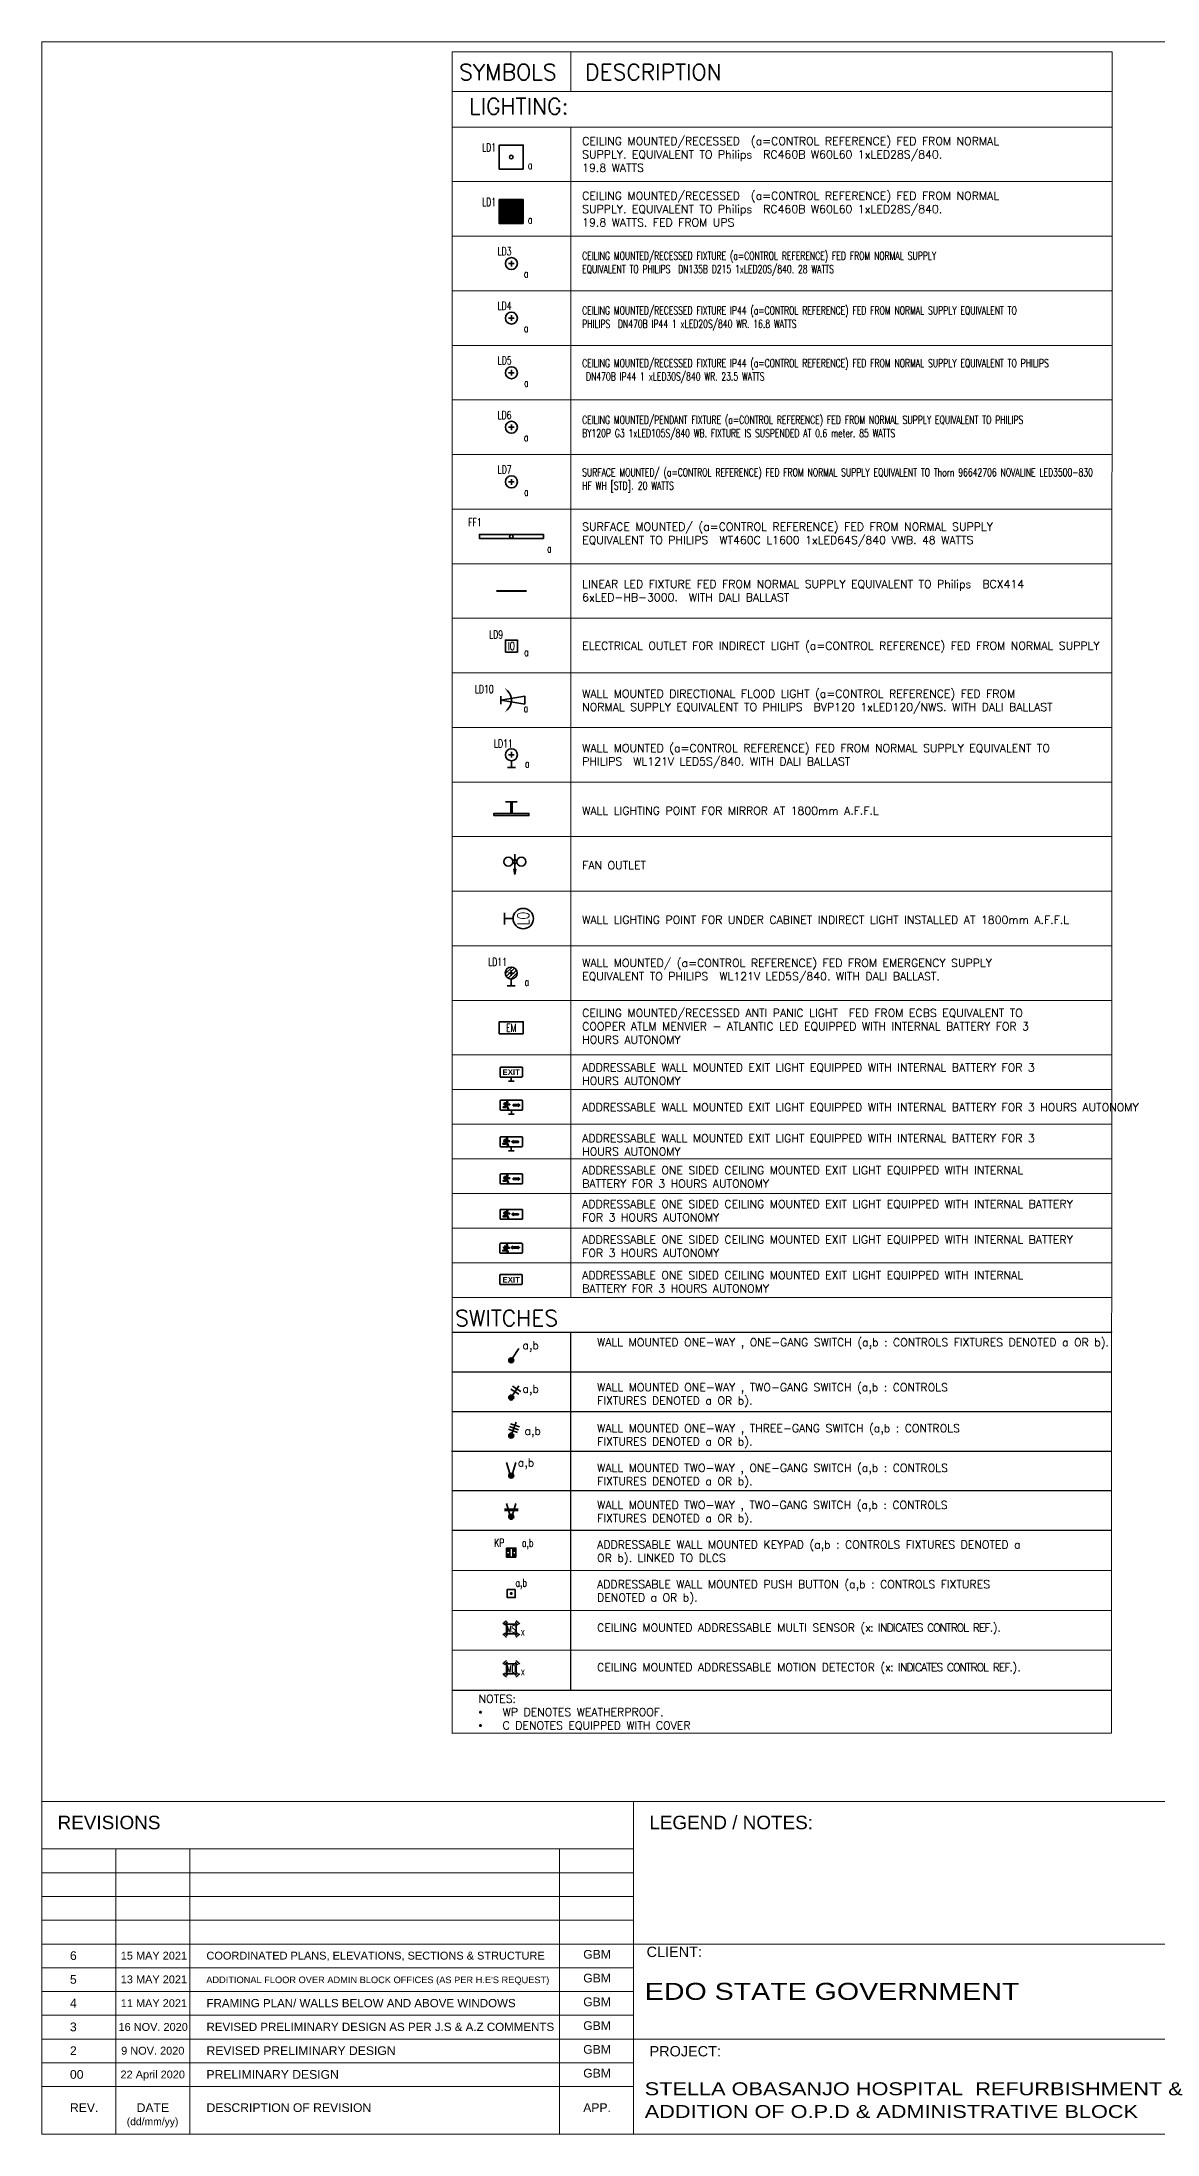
# Model space of a CAD drawing. Header units: millimetres. Extents: x 3129 to 72716, y 58282 to 107485.
# Drawn here: x 3129 to 29360, y 58282 to 107485 of the extents above; entities that cross this region are included whole.
import ezdxf
from ezdxf.enums import TextEntityAlignment as Align

# ---------------------------------------------------------------- set-up
doc = ezdxf.new("R2010")
doc.units = ezdxf.units.MM
doc.header["$LTSCALE"] = 1000
doc.header["$MEASUREMENT"] = 0
for name, color, linetype, lineweight in [('01-First Floor-FUR$0$Frame', 252, 'Continuous', 9), ('E-ANNO-PATT', 8, 'Continuous', 15), ('E-ANNO-TEXT', 6, 'Continuous', 25), ('E-LITE-CIRC-NUMB', 6, 'Continuous', 25), ('E-LITE-CLNG', 150, 'Continuous', 35), ('E-LITE-CTRL', 6, 'Continuous', 25), ('E-LITE-EXIT-CLNG', 3, 'Continuous', 35), ('E-LITE-EXIT-WALL', 3, 'Continuous', 35), ('E-LITE-IDEN', 6, 'Continuous', 25), ('E-LITE-SWCH', 3, 'Continuous', 35), ('E-LITE-WALL', 150, 'Continuous', 35), ('EL-106$0$E-LITE-CLNG', 150, 'Continuous', 35), ('EL-106$0$E-LITE-WALL', 150, 'Continuous', 35), ('G-ANNO-TEXT', 6, 'Continuous', 25)]:
    doc.layers.add(name, color=color, linetype=linetype, lineweight=lineweight)
doc.layers.add('e-risr-LW35', color=3, linetype='Continuous')
doc.layers.add('Line 1', color=5, linetype='Continuous')
doc.styles.add('01-First Floor-FUR$0$MARI3', font='arial.ttf', dxfattribs={"width": 1.2})
doc.styles.add('01-First Floor-FUR$0$TTLB-A0-JeddahDP$0$Standard', font='txt_____.ttf')
doc.styles.add('01-First Floor-FUR$0$TTLB-A0-JeddahDP$0$swis721', font='swiss.ttf')
doc.styles.add('DC_Arial', font='arial.ttf', dxfattribs={"width": 0.7})
doc.styles.add('DC_SIMPLEX', font='SIMPLEX.shx')
doc.styles.add('EL-106$0$DC_Simplex', font='SIMPLEX.shx', dxfattribs={"width": 0.7})

# ---------------------------------------------------------------- blocks, each defined once
blk = doc.blocks.new('EL-106$0$CUP')
blk.add_circle((0, 0), 60)
blk = doc.blocks.new('*U6')
blk.add_hatch(color=256).paths.add_polyline_path([(0, 29), (-150, 0), (0, -29)])
for p, q in [((-150, 0), (0, 29)), ((0, -29), (-150, 0)), ((0, 29), (0, -29))]:
    blk.add_line(p, q)
blk = doc.blocks.new('EL-106$0$ARROW')
blk.add_blockref('*U6', (0, 0))

msp = doc.modelspace()

# ---------------------------------------------------------------- hatches: boundary and pattern name
at = {"layer": 'E-LITE-SWCH'}
for points in [[(14227, 76479, 1), (14110, 76479, 1)], [(14227, 75605, 1), (14110, 75605, 1)], [(14227, 74710, 1), (14110, 74710, 1)], [(14227, 73768, 1), (14110, 73768, 1)], [(14227, 72801, 1), (14110, 72801, 1)]]:
    msp.add_hatch(color=256, dxfattribs=at).paths.add_polyline_path(points)
h = msp.add_hatch(color=256, dxfattribs=at)
h.paths.add_polyline_path([(14277, 71920), (14205, 71920), (14205, 71848), (14277, 71848)])
h.paths.add_polyline_path([(14132, 71920), (14060, 71920), (14060, 71848), (14132, 71848)])
h.paths.add_polyline_path([(14132, 72065), (14060, 72065), (14060, 71992), (14132, 71992)])
h.paths.add_polyline_path([(14277, 72065), (14205, 72065), (14205, 71992), (14277, 71992)])
at = {"layer": 'E-LITE-WALL'}
h = msp.add_hatch(dxfattribs=at)
h.set_pattern_fill('ANSI31', color=242, scale=18.816875, style=0)
h.set_pattern_definition([(45, (14168.4, 85284.59), (-42.245, 42.245), [])])
edge = h.paths.add_edge_path()
edge.add_arc((14168, 85586), 141, 0, 360)
at = {"layer": 'e-risr-LW35'}
h = msp.add_hatch(color=254, dxfattribs=at)
h.dxf.hatch_style = 1
h.paths.add_polyline_path([(14451, 103210), (14451, 103774), (13886, 103774), (13886, 103210)])

# ---------------------------------------------------------------- linework, layer by layer
at = {"color": 251, "ltscale": 0.5}
for p, q in [((12777, 77141, 0), (28289, 77141, 0)), ((12777, 76209, 0), (28289, 76209, 0))]:
    msp.add_line(p, q, dxfattribs=at)
at = {"layer": '01-First Floor-FUR$0$Frame'}
for p, q in [((72716, 107485, 0), (3129, 107485, 0)), ((3129, 107485, 0), (3129, 58282, 0)), ((72716, 66108, 0), (3129, 66108, 0)), ((17046, 66108, 0), (17046, 58282, 0)), ((17046, 64990, 0), (3129, 64990, 0)), ((4868, 58282, 0), (4868, 64990, 0)), ((6608, 58282, 0), (6608, 64990, 0)), ((15306, 58282, 0), (15306, 64990, 0)), ((17046, 64431, 0), (3129, 64431, 0)), ((17046, 63872, 0), (3129, 63872, 0)), ((17046, 63313, 0), (3129, 63313, 0)), ((72716, 62754, 0), (3129, 62754, 0)), ((17046, 62195, 0), (3129, 62195, 0)), ((17046, 61636, 0), (3129, 61636, 0)), ((17046, 61077, 0), (3129, 61077, 0)), ((17046, 60518, 0), (3129, 60518, 0)), ((30963, 60518, 0), (17046, 60518, 0)), ((17046, 59959, 0), (3129, 59959, 0)), ((17046, 59400, 0), (3129, 59400, 0)), ((3129, 58282, 0), (72716, 58282, 0))]:
    msp.add_line(p, q, dxfattribs=at)
at = {"layer": 'E-ANNO-PATT', "color": 251, "ltscale": 0.5}
for p, q in [((12777, 107251, 0), (28301, 107251, 0)), ((15572, 107251, 0), (15572, 106319, 0)), ((28301, 107251, 0), (28287, 67711, 0)), ((12777, 106319, 0), (28301, 106319, 0)), ((12777, 105481, 0), (28301, 105481, 0)), ((15572, 105481, 0), (15572, 77956, 0)), ((12777, 104198, 0), (28301, 104198, 0)), ((12777, 102914, 0), (28301, 102914, 0)), ((12777, 101630, 0), (28301, 101630, 0)), ((12777, 100347, 0), (28301, 100347, 0)), ((12777, 99063, 0), (28301, 99063, 0)), ((12777, 97780, 0), (28301, 97780, 0)), ((12777, 96496, 0), (28301, 96496, 0)), ((12777, 95213, 0), (28301, 95213, 0)), ((12777, 95213, 0), (28301, 95213, 0)), ((12777, 93929, 0), (28301, 93929, 0)), ((12777, 92645, 0), (28301, 92645, 0)), ((12777, 91362, 0), (28301, 91362, 0)), ((12777, 90078, 0), (28301, 90078, 0)), ((12777, 90078, 0), (28301, 90078, 0)), ((12777, 88795, 0), (28301, 88795, 0)), ((12777, 87511, 0), (28301, 87511, 0)), ((12777, 86227, 0), (28301, 86227, 0)), ((12777, 86227, 0), (28301, 86227, 0)), ((12777, 84944, 0), (28301, 84944, 0)), ((12777, 83660, 0), (28301, 83660, 0)), ((12777, 83660, 0), (28301, 83660, 0)), ((12777, 82845, 0), (28301, 82845, 0)), ((12777, 82030, 0), (28301, 82030, 0)), ((12777, 81215, 0), (28301, 81215, 0)), ((12777, 80401, 0), (28301, 80401, 0)), ((12777, 79586, 0), (28301, 79586, 0)), ((12777, 78771, 0), (28301, 78771, 0)), ((12777, 77956, 0), (28301, 77956, 0)), ((12777, 77141, 0), (28301, 77141, 0)), ((12777, 68717, 0), (28287, 68717, 0)), ((12777, 68717, 0), (28287, 68717, 0))]:
    msp.add_line(p, q, dxfattribs=at)
at = {"layer": 'E-ANNO-PATT', "color": 251, "ltscale": 0.5, "elevation": 0}
msp.add_lwpolyline([(12777, 107251), (12777, 67704)], dxfattribs=at)
at = {"layer": 'E-LITE-CLNG'}
for p, q in [((14105, 102272, 0), (14238, 102272, 0)), ((14171, 102205, 0), (14171, 102339, 0)), ((14105, 100989, 0), (14238, 100989, 0)), ((14171, 100922, 0), (14171, 101055, 0)), ((14108, 99705, 0), (14241, 99705, 0)), ((14174, 99638, 0), (14174, 99772, 0)), ((14105, 98421, 0), (14238, 98421, 0)), ((14171, 98355, 0), (14171, 98488, 0)), ((14108, 97138, 0), (14241, 97138, 0)), ((14174, 97071, 0), (14174, 97205, 0)), ((14238, 93136, 0), (14105, 93136, 0))]:
    msp.add_line(p, q, dxfattribs=at)
at = {"layer": 'E-LITE-CLNG', "elevation": 0}
for points in [[(14451, 104493), (14451, 105058), (13886, 105058), (13886, 104493)], [(14451, 103210), (14451, 103774), (13886, 103774), (13886, 103210)], [(14924, 95807), (14924, 95901), (13419, 95901), (13419, 95807)], [(14030, 93136), (14313, 93136), (14313, 93419), (14030, 93419)], [(14451, 84161), (14451, 84443), (13886, 84443), (13886, 84161)]]:
    msp.add_lwpolyline(points, close=True, dxfattribs=at)
at = {"layer": 'E-LITE-CLNG', "linetype": 'Continuous', "const_width": 47, "elevation": 0}
msp.add_lwpolyline([(13816, 94571), (14532, 94571)], dxfattribs=at)
at = {"layer": 'E-LITE-CLNG'}
for centre, radius in [((14168, 104775, 0), 42.3), ((14168, 103492, 0), 42.3), ((14171, 102272, 0), 141), ((14171, 100989, 0), 141), ((14174, 99705, 0), 141), ((14171, 98421, 0), 141), ((14174, 97138, 0), 141), ((14171, 95854, 0), 42.3)]:
    msp.add_circle(centre, radius, dxfattribs=at)
at = {"layer": 'E-LITE-EXIT-CLNG', "color": 9}
for p, q in [((14211, 82467, 0), (14211, 82493, 0)), ((14211, 82493, 0), (14333, 82493, 0)), ((14333, 82467, 0), (14211, 82467, 0)), ((14340, 81633, 0), (14218, 81633, 0)), ((14218, 81606, 0), (14340, 81606, 0)), ((14211, 80733, 0), (14211, 80760, 0)), ((14211, 80760, 0), (14333, 80760, 0)), ((14333, 80733, 0), (14211, 80733, 0)), ((14343, 79926, 0), (14221, 79926, 0)), ((14221, 79900, 0), (14343, 79900, 0)), ((14206, 79146, 0), (14328, 79146, 0)), ((14328, 79119, 0), (14206, 79119, 0))]:
    msp.add_line(p, q, dxfattribs=at)
at = {"layer": 'E-LITE-EXIT-CLNG', "color": 9, "elevation": 0}
for points in [[(14008, 82496), (14023, 82519, -0.255575), (14024, 82520), (14039, 82520, -0.558794), (14040, 82518), (14026, 82490, 0.100171), (14026, 82487), (14023, 82445, -0.394397), (14021, 82443), (13982, 82443, 1), (13982, 82424), (14033, 82424, 0.394397), (14041, 82432), (14044, 82470, -0.766279), (14047, 82471), (14087, 82390, 1), (14105, 82398), (14064, 82481, -0.235619), (14064, 82482), (14077, 82507, -0.5506), (14080, 82508), (14092, 82492, 0.231482), (14098, 82489), (14128, 82489, 1), (14128, 82505), (14103, 82505, -0.231482), (14102, 82505), (14083, 82530, 0.231482), (14069, 82536), (14019, 82536, 0.255575), (14012, 82532), (13994, 82504, 1)], [(14004, 81635), (14020, 81659, -0.255575), (14021, 81660), (14036, 81660, -0.558794), (14037, 81657), (14023, 81630, 0.100171), (14023, 81627), (14020, 81585, -0.394397), (14018, 81583), (13979, 81583, 1), (13979, 81564), (14030, 81564, 0.394397), (14038, 81572), (14041, 81610, -0.766279), (14044, 81610), (14084, 81529, 1), (14102, 81538), (14061, 81620, -0.235619), (14061, 81622), (14074, 81647, -0.5506), (14077, 81647), (14089, 81632, 0.231482), (14095, 81628), (14125, 81628, 1), (14125, 81644), (14100, 81644, -0.231482), (14099, 81645), (14080, 81669, 0.231482), (14066, 81676), (14016, 81676, 0.255575), (14009, 81672), (13991, 81644, 1)], [(14008, 80762), (14023, 80786, -0.255575), (14024, 80787), (14039, 80787, -0.558794), (14040, 80784), (14026, 80757, 0.100171), (14026, 80754), (14023, 80712, -0.394397), (14021, 80710), (13982, 80710, 1), (13982, 80691), (14033, 80691, 0.394397), (14041, 80699), (14044, 80737, -0.766279), (14047, 80737), (14087, 80656, 1), (14105, 80665), (14064, 80747, -0.235619), (14064, 80749), (14077, 80774, -0.5506), (14080, 80774), (14092, 80759, 0.231482), (14098, 80755), (14128, 80755, 1), (14128, 80771), (14103, 80771, -0.231482), (14102, 80772), (14083, 80796, 0.231482), (14069, 80803), (14019, 80803, 0.255575), (14012, 80799), (13994, 80771, 1)], [(14008, 79929), (14023, 79953, -0.255575), (14024, 79954), (14039, 79954, -0.558794), (14040, 79951), (14026, 79923, 0.100171), (14026, 79920), (14023, 79878, -0.394397), (14021, 79877), (13982, 79877, 1), (13982, 79857), (14033, 79857, 0.394397), (14041, 79866), (14044, 79904, -0.766279), (14047, 79904), (14087, 79823, 1), (14105, 79832), (14064, 79914, -0.235619), (14064, 79916), (14077, 79941, -0.5506), (14080, 79941), (14092, 79925, 0.231482), (14098, 79922), (14128, 79922, 1), (14128, 79938), (14103, 79938, -0.231482), (14102, 79939), (14083, 79963, 0.231482), (14069, 79969), (14019, 79969, 0.255575), (14012, 79966), (13994, 79938, 1)], [(14003, 79123), (14018, 79146, -0.255575), (14019, 79147), (14034, 79147, -0.558794), (14036, 79145), (14022, 79117, 0.100171), (14021, 79114), (14018, 79072, -0.394397), (14016, 79070), (13977, 79070, 1), (13977, 79051), (14028, 79051, 0.394397), (14036, 79059), (14039, 79097, -0.766279), (14042, 79098), (14082, 79017, 1), (14100, 79025), (14059, 79108, -0.235619), (14059, 79109), (14072, 79134, -0.5506), (14075, 79135), (14087, 79119, 0.231482), (14093, 79116), (14123, 79116, 1), (14123, 79132), (14098, 79132, -0.231482), (14097, 79132), (14078, 79157, 0.231482), (14065, 79163), (14014, 79163, 0.255575), (14007, 79159), (13989, 79131, 1)]]:
    msp.add_lwpolyline(points, format="xyb", close=True, dxfattribs=at)
for points in [[(14333, 82493), (14333, 82509), (14370, 82480), (14333, 82451), (14333, 82467)], [(14218, 81633), (14218, 81648), (14180, 81619), (14218, 81591), (14218, 81606)], [(14340, 81633), (14340, 81606)], [(14333, 80760), (14333, 80775), (14370, 80746), (14333, 80718), (14333, 80733)], [(14221, 79926), (14221, 79942), (14183, 79913), (14221, 79884), (14221, 79900)], [(14343, 79926), (14343, 79900)], [(14206, 79146), (14206, 79161), (14168, 79133), (14206, 79104), (14206, 79119)], [(14328, 79146), (14328, 79161), (14365, 79133), (14328, 79104), (14328, 79119)]]:
    msp.add_lwpolyline(points, dxfattribs=at)
at = {"layer": 'E-LITE-EXIT-CLNG', "elevation": 0}
for points in [[(14422, 80631), (13921, 80631, -0.414214), (13908, 80644), (13908, 80849, -0.414214), (13921, 80862), (14422, 80862, -0.414214), (14435, 80849), (14435, 80644, -0.414214)], [(14422, 79798), (13921, 79798, -0.414214), (13908, 79811), (13908, 80015, -0.414214), (13921, 80028), (14422, 80028, -0.414214), (14435, 80015), (14435, 79811, -0.414214)], [(14417, 79000), (13916, 79000, -0.414214), (13903, 79014), (13903, 79218, -0.414214), (13916, 79231), (14417, 79231, -0.414214), (14430, 79218), (14430, 79014, -0.414214)], [(14412, 78266), (13912, 78266, -0.414214), (13898, 78279), (13898, 78483, -0.414214), (13912, 78496), (14412, 78496, -0.414214), (14425, 78483), (14425, 78279, -0.414214)]]:
    msp.add_lwpolyline(points, format="xyb", close=True, dxfattribs=at)
at = {"layer": 'E-LITE-EXIT-CLNG', "color": 9}
for centre in [(14074, 82558, 0), (14071, 81698, 0), (14074, 80825, 0), (14074, 79992, 0), (14069, 79185, 0)]:
    msp.add_circle(centre, 16.9, dxfattribs=at)
at = {"layer": 'E-LITE-EXIT-WALL'}
for p, q in [((14234, 83043, 0), (14103, 83043, 0)), ((14168, 83142, 0), (14168, 83043, 0)), ((14237, 82266, 0), (14106, 82266, 0)), ((14171, 82365, 0), (14171, 82266, 0)), ((14234, 81405, 0), (14103, 81405, 0)), ((14168, 81504, 0), (14168, 81405, 0))]:
    msp.add_line(p, q, dxfattribs=at)
at = {"layer": 'E-LITE-EXIT-WALL', "elevation": 0}
for points in [[(14419, 83142), (13918, 83142, -0.414214), (13905, 83155), (13905, 83360, -0.414214), (13918, 83373), (14419, 83373, -0.414214), (14432, 83360), (14432, 83155, -0.414214)], [(14422, 82365), (13921, 82365, -0.414214), (13908, 82378), (13908, 82582, -0.414214), (13921, 82595), (14422, 82595, -0.414214), (14435, 82582), (14435, 82378, -0.414214)], [(14419, 81504), (13918, 81504, -0.414214), (13905, 81517), (13905, 81722, -0.414214), (13918, 81735), (14419, 81735, -0.414214), (14432, 81722), (14432, 81517, -0.414214)]]:
    msp.add_lwpolyline(points, format="xyb", close=True, dxfattribs=at)
at = {"layer": 'E-LITE-SWCH'}
for p, q in [((14200, 76529, 0), (14344, 76758, 0)), ((14347, 75681, 0), (14157, 75803, 0)), ((14200, 75655, 0), (14346, 75883, 0)), ((14393, 75749, 0), (14202, 75870, 0)), ((14314, 74780, 0), (14102, 74857, 0)), ((14338, 74847, 0), (14126, 74923, 0)), ((14362, 74913, 0), (14150, 74990, 0)), ((14168, 74710, 0), (14281, 75022, 0)), ((14137, 73818, 0), (14057, 74076, 0)), ((14200, 73818, 0), (14280, 74076, 0)), ((14137, 72850, 0), (14057, 73109, 0)), ((14200, 72850, 0), (14280, 73109, 0)), ((14132, 71992, 0), (14060, 71992, 0)), ((14132, 71920, 0), (14060, 71920, 0)), ((14132, 72065, 0), (14132, 71848, 0)), ((14205, 72065, 0), (14205, 71848, 0)), ((14277, 71992, 0), (14205, 71992, 0)), ((14277, 71920, 0), (14205, 71920, 0))]:
    msp.add_line(p, q, dxfattribs=at)
at = {"layer": 'E-LITE-SWCH', "elevation": 0}
for points in [[(14008, 72980), (14328, 72980)], [(14008, 72947), (14328, 72947)]]:
    msp.add_lwpolyline(points, dxfattribs=at)
for points in [[(14277, 71848), (14277, 72065), (14060, 72065), (14060, 71848)], [(14262, 71091), (14074, 71091), (14074, 70902), (14262, 70902)], [(14283, 70048), (14054, 70048), (14054, 70276), (14283, 70276)], [(14283, 69111), (14054, 69111), (14054, 69339), (14283, 69339)]]:
    msp.add_lwpolyline(points, close=True, dxfattribs=at)
at = {"layer": 'E-LITE-SWCH', "const_width": 35.3, "elevation": 0}
msp.add_lwpolyline([(14151, 70996, 1), (14186, 70996, 1)], format="xyb", close=True, dxfattribs=at)
at = {"layer": 'E-LITE-SWCH'}
for centre in [(14168, 76479, 0), (14168, 75605, 0), (14168, 74710, 0), (14168, 73768, 0), (14168, 72801, 0)]:
    msp.add_circle(centre, 58.8, dxfattribs=at)
for centre, radius, start, end in [((14168, 70162, 0), 222, 120, 150), ((14168, 70162, 0), 222, 210, 240), ((14168, 70162, 0), 181, 120, 150), ((14168, 70162, 0), 181, 210, 240), ((14168, 70162, 0), 181, 30, 60), ((14168, 70162, 0), 181, 300, 330), ((14168, 70162, 0), 222, 30, 60), ((14168, 70162, 0), 222, 300, 330), ((14168, 69225, 0), 222, 120, 150), ((14168, 69225, 0), 181, 120, 150), ((14168, 69225, 0), 181, 30, 60), ((14168, 69225, 0), 222, 30, 60), ((14168, 69225, 0), 222, 210, 240), ((14168, 69225, 0), 181, 210, 240), ((14168, 69225, 0), 181, 300, 330), ((14168, 69225, 0), 222, 300, 330)]:
    msp.add_arc(centre, radius, start, end, dxfattribs=at)
at = {"layer": 'E-LITE-WALL'}
for p, q in [((13923, 92098, 0), (13923, 91909, 0)), ((14241, 90720, 0), (14108, 90720, 0)), ((14174, 90653, 0), (14174, 90787, 0)), ((14174, 90579, 0), (14174, 90419, 0)), ((14268, 90419, 0), (14080, 90419, 0)), ((14168, 85519, 0), (14168, 85653, 0)), ((14262, 85285, 0), (14074, 85285, 0)), ((14235, 85586, 0), (14102, 85586, 0)), ((14168, 85445, 0), (14168, 85285, 0))]:
    msp.add_line(p, q, dxfattribs=at)
at = {"layer": 'E-LITE-WALL', "elevation": 0}
msp.add_lwpolyline([(14488, 91909), (13923, 92003), (14488, 92098)], close=True, dxfattribs=at)
at = {"layer": 'E-LITE-WALL'}
for centre in [(14174, 90720, 0), (14168, 85586, 0)]:
    msp.add_circle(centre, 141, dxfattribs=at)
msp.add_arc((13878, 92004, 0), 296, 312.713, 47.287, dxfattribs=at)
for points in [[(14067, 92211, 0), (14091, 92231, 0), (14018, 92294, 0)], [(14067, 91796, 0), (14091, 91776, 0), (14018, 91713, 0)]]:
    msp.add_solid(points, dxfattribs=at)
at = {"layer": 'EL-106$0$E-LITE-CLNG', "elevation": 0}
msp.add_lwpolyline([(14253, 88386), (14253, 88033)], dxfattribs=at)
at = {"layer": 'EL-106$0$E-LITE-CLNG'}
msp.add_circle((14253, 88206, 0), 49.4, dxfattribs=at)
at = {"layer": 'EL-106$0$E-LITE-WALL'}
for p, q in [((14037, 89615, 0), (14311, 89615, 0)), ((14157, 89341, 0), (14157, 89615, 0)), ((14191, 89341, 0), (14191, 89615, 0)), ((14013, 86731, 0), (14013, 87005, 0)), ((14211, 86868, 0), (14013, 86868, 0))]:
    msp.add_line(p, q, dxfattribs=at)
at = {"layer": 'EL-106$0$E-LITE-WALL', "elevation": 0}
msp.add_lwpolyline([(13763, 89290), (14585, 89290), (14585, 89341), (13763, 89341)], close=True, dxfattribs=at)
at = {"layer": 'EL-106$0$E-LITE-WALL'}
msp.add_circle((14451, 86868, 0), 239, dxfattribs=at)
at = {"layer": 'Line 1', "color": 8, "ltscale": 5}
for p, q in [((15560, 77141, 0), (15563, 68718, 0)), ((12777, 75278, 0), (28289, 75278, 0)), ((12765, 74346, 0), (28289, 74346, 0)), ((12777, 73415, 0), (28290, 73415, 0)), ((12777, 72484, 0), (28291, 72484, 0))]:
    msp.add_line(p, q, dxfattribs=at)
at = {"layer": 'Line 1', "color": 8, "ltscale": 5, "elevation": 0}
for points in [[(28289, 71535), (12777, 71528)], [(28289, 70598), (12777, 70591)], [(28289, 69660), (12777, 69654)], [(28290, 68723), (12777, 68717)], [(28290, 67711), (12777, 67704)]]:
    msp.add_lwpolyline(points, dxfattribs=at)

# ---------------------------------------------------------------- block references
at = {"layer": 'EL-106$0$E-LITE-CLNG'}
for name, p, xscale, yscale, zscale, rotation in [('EL-106$0$CUP', (14099, 88206, 0), -1.737995, 1.737995, 1.737995, 180), ('EL-106$0$CUP', (14407, 88206, 0), -1.737995, 1.737995, 1.737995, 180), ('EL-106$0$ARROW', (14253, 88033, 0), -0.8689974999999999, 0.8689974999999999, 0.8689974999999999, 270)]:
    msp.add_blockref(name, p, dxfattribs=dict(at, xscale=xscale, yscale=yscale, zscale=zscale, rotation=rotation))

# ---------------------------------------------------------------- texts
at = {"layer": '01-First Floor-FUR$0$Frame', "style": '01-First Floor-FUR$0$MARI3', "width": 1.2}
for s, height, p in [('EDO STATE GOVERNMENT', 400.79, (17310, 61440, 0)), ('STELLA OBASANJO HOSPITAL  REFURBISHMENT &', 304.6, (17308, 59197, 0)), ('ADDITION OF O.P.D & ADMINISTRATIVE BLOCK', 304.6, (17308, 58662, 0))]:
    msp.add_text(s, height=height, dxfattribs=at).set_placement(p)
at = {"layer": '01-First Floor-FUR$0$Frame', "attachment_point": 1}
for s, insert, char_height, width, style in [('{\\fArial|b0|i0|c0|p34;REVISIONS}', (3499, 65771, 0), 317.96, 7631.12, '01-First Floor-FUR$0$TTLB-A0-JeddahDP$0$Standard'), ('{\\fArial|b0|i0|c0|p34;LEGEND / NOTES:}', (17416, 65771, 0), 317.96, 7631.12, '01-First Floor-FUR$0$TTLB-A0-JeddahDP$0$Standard'), ('{\\fArial|b0|i0|c0|p34;6}', (3790, 62583, 0), 204.62, 2694.81, '01-First Floor-FUR$0$TTLB-A0-JeddahDP$0$Standard'), ('\\pi470.80305;{\\fArial|b0|i0|c0|p34;15 MAY 2021}', (4514, 62573, 0), 184.16, 2425.33, '01-First Floor-FUR$0$TTLB-A0-JeddahDP$0$Standard'), ('{\\fArial|b0|i0|c0|p34;COORDINATED PLANS, ELEVATIONS, SECTIONS & STRUCTURE}', (7000, 62573, 0), 184.67, 8720.49, '01-First Floor-FUR$0$TTLB-A0-JeddahDP$0$Standard'), ('{\\fArial|b0|i0|c0|p34;GBM}', (15862, 62614, 0), 204.62, 2694.81, '01-First Floor-FUR$0$TTLB-A0-JeddahDP$0$Standard'), ('CLIENT:', (17352, 62691, 0), 243, 5832.34, '01-First Floor-FUR$0$TTLB-A0-JeddahDP$0$swis721'), ('{\\fArial|b0|i0|c0|p34;5}', (3790, 62024, 0), 204.62, 2694.81, '01-First Floor-FUR$0$TTLB-A0-JeddahDP$0$Standard'), ('\\pi470.80305;{\\fArial|b0|i0|c0|p34;13 MAY 2021}', (4514, 62014, 0), 184.16, 2425.33, '01-First Floor-FUR$0$TTLB-A0-JeddahDP$0$Standard'), ("{\\fArial|b0|i0|c0|p34;ADDITIONAL FLOOR OVER ADMIN BLOCK OFFICES (AS PER H.E'S REQUEST)}", (6995, 61989, 0), 155.51, 8295.02, '01-First Floor-FUR$0$TTLB-A0-JeddahDP$0$Standard'), ('{\\fArial|b0|i0|c0|p34;GBM}', (15862, 62055, 0), 204.62, 2694.81, '01-First Floor-FUR$0$TTLB-A0-JeddahDP$0$Standard'), ('{\\fArial|b0|i0|c0|p34;4}', (3790, 61465, 0), 204.62, 2694.81, '01-First Floor-FUR$0$TTLB-A0-JeddahDP$0$Standard'), ('\\pi470.80305;{\\fArial|b0|i0|c0|p34;11 MAY 2021}', (4514, 61455, 0), 184.16, 2425.33, '01-First Floor-FUR$0$TTLB-A0-JeddahDP$0$Standard'), ('{\\fArial|b0|i0|c0|p34;FRAMING PLAN/ WALLS BELOW AND ABOVE WINDOWS}', (7001, 61461, 0), 194.39, 9179.46, '01-First Floor-FUR$0$TTLB-A0-JeddahDP$0$Standard'), ('{\\fArial|b0|i0|c0|p34;GBM}', (15862, 61496, 0), 204.62, 2694.81, '01-First Floor-FUR$0$TTLB-A0-JeddahDP$0$Standard'), ('{\\fArial|b0|i0|c0|p34;3}', (3790, 60907, 0), 204.62, 2694.81, '01-First Floor-FUR$0$TTLB-A0-JeddahDP$0$Standard'), ('\\pi417.6022;{\\fArial|b0|i0|c0|p34;16 NOV. 2020}', (4514, 60896, 0), 184.16, 2425.33, '01-First Floor-FUR$0$TTLB-A0-JeddahDP$0$Standard'), ('{\\fArial|b0|i0|c0|p34;REVISED PRELIMINARY DESIGN AS PER J.S & A.Z COMMENTS}', (7001, 60902, 0), 194.39, 9179.46, '01-First Floor-FUR$0$TTLB-A0-JeddahDP$0$Standard'), ('{\\fArial|b0|i0|c0|p34;GBM}', (15862, 60937, 0), 204.62, 2694.81, '01-First Floor-FUR$0$TTLB-A0-JeddahDP$0$Standard'), ('{\\fArial|b0|i0|c0|p34;2}', (3790, 60348, 0), 204.62, 2694.81, '01-First Floor-FUR$0$TTLB-A0-JeddahDP$0$Standard'), ('\\pi480.47593;{\\fArial|b0|i0|c0|p34;9 NOV. 2020}', (4514, 60337, 0), 184.16, 2425.33, '01-First Floor-FUR$0$TTLB-A0-JeddahDP$0$Standard'), ('{\\fArial|b0|i0|c0|p34;REVISED PRELIMINARY DESIGN}', (7001, 60348, 0), 204.62, 8492.98, '01-First Floor-FUR$0$TTLB-A0-JeddahDP$0$Standard'), ('{\\fArial|b0|i0|c0|p34;GBM}', (15862, 60378, 0), 204.62, 2694.81, '01-First Floor-FUR$0$TTLB-A0-JeddahDP$0$Standard'), ('PROJECT:', (17422, 60354, 0), 243, 5832.34, '01-First Floor-FUR$0$TTLB-A0-JeddahDP$0$swis721'), ('{\\fArial|b0|i0|c0|p34;00}', (3790, 59789, 0), 204.62, 2694.81, '01-First Floor-FUR$0$TTLB-A0-JeddahDP$0$Standard'), ('\\pi464.52196;{\\fArial|b0|i0|c0|p34;22 April 2020}', (4514, 59778, 0), 184.16, 2425.33, '01-First Floor-FUR$0$TTLB-A0-JeddahDP$0$Standard'), ('{\\fArial|b0|i0|c0|p34;PRELIMINARY DESIGN}', (7001, 59789, 0), 204.62, 8492.98, '01-First Floor-FUR$0$TTLB-A0-JeddahDP$0$Standard'), ('{\\fArial|b0|i0|c0|p34;GBM}', (15862, 59819, 0), 204.62, 2694.81, '01-First Floor-FUR$0$TTLB-A0-JeddahDP$0$Standard'), ('{\\fArial|b0|i0|c0|p34;REV.}', (3790, 59008, 0), 204.62, 2694.81, '01-First Floor-FUR$0$TTLB-A0-JeddahDP$0$Standard'), ('\\pi984.91435;{\\fArial|b0|i0|c0|p34;DATE\\P\\pi751.6974;\\H0.85x;(dd/mm/yy)}', (4374, 59008, 0), 204.62, 2694.81, '01-First Floor-FUR$0$TTLB-A0-JeddahDP$0$Standard'), ('{\\fArial|b0|i0|c0|p34;DESCRIPTION OF REVISION}', (7001, 59008, 0), 204.62, 4163.21, '01-First Floor-FUR$0$TTLB-A0-JeddahDP$0$Standard'), ('{\\fArial|b0|i0|c0|p34;APP.}', (15862, 59008, 0), 204.62, 2694.81, '01-First Floor-FUR$0$TTLB-A0-JeddahDP$0$Standard')]:
    msp.add_mtext(s, dxfattribs=dict(at, insert=insert, char_height=char_height, width=width, style=style))
at = {"layer": 'E-ANNO-TEXT', "style": 'DC_SIMPLEX'}
msp.add_text('SWITCHES', height=376.3, dxfattribs=at).set_placement((12851, 77285, 0))
at = {"layer": 'E-ANNO-TEXT', "char_height": 376.34, "attachment_point": 1, "style": 'DC_SIMPLEX'}
for s, insert in [('{\\Fromans|c0;SYMBOLS}', (12944, 106963, 0)), ('{\\Fromans|c0;DESCRIPTION}', (15909, 106963, 0)), ('{\\Fromans|c0;LIGHTING:}', (13175, 106157, 0))]:
    msp.add_mtext(s, dxfattribs=dict(at, insert=insert))
at = {"layer": 'E-LITE-CIRC-NUMB', "style": 'DC_SIMPLEX', "width": 0.7}
for s, height, p in [('a ', 188.2, (14668, 93042, 0)), ('a', 188, (14567, 91723, 0))]:
    msp.add_text(s, height=height, rotation=360, dxfattribs=at).set_placement(p, align=Align.RIGHT)
at = {"layer": 'E-LITE-CLNG', "style": 'DC_SIMPLEX', "width": 0.7}
for s, p in [('IO', (14171, 93277, 0)), ('EM', (14168, 84302, 0))]:
    msp.add_text(s, height=188.2, rotation=360, dxfattribs=at).set_placement(p, align=Align.MIDDLE_CENTER)
at = {"layer": 'E-LITE-CTRL', "style": 'DC_SIMPLEX', "width": 0.7}
for s, height, rotation, p in [('a', 188, 360, (14560, 104493, 0)), ('a', 188, 360, (14560, 103210, 0)), ('a', 188, 0, (14467, 101943, 0)), ('a', 188, 0, (14467, 100659, 0)), ('a', 188, 0, (14470, 99376, 0)), ('a', 188, 0, (14467, 98092, 0)), ('a', 188, 0, (14470, 96809, 0)), ('a', 188, 360, (15011, 95478, 0)), ('LD9', 188.2, 360, (13649, 93453, 0)), ('a', 188, 360, (14491, 90419, 0)), ('a', 188, 360, (14485, 85285, 0)), ('a,b', 188.2, 360, (14421, 72095, 0)), ('a,b', 188.2, 360, (14268, 71157, 0))]:
    msp.add_text(s, height=height, rotation=rotation, dxfattribs=at).set_placement(p)
for p in [(14492, 70010, 0), (14492, 69073, 0)]:
    msp.add_text('x', height=188, rotation=360, dxfattribs=at).set_placement(p, align=Align.RIGHT)
at = {"layer": 'E-LITE-EXIT-WALL', "color": 251, "char_height": 131.72, "attachment_point": 5, "style": 'DC_Arial'}
for insert in [(14168, 83258, 0), (14168, 78375, 0)]:
    msp.add_mtext('{\\fArial|b1|i0|c0|p34;\\W1;EXIT}', dxfattribs=dict(at, insert=insert))
at = {"layer": 'E-LITE-IDEN', "style": 'DC_SIMPLEX', "width": 0.7}
for s, rotation, p in [('LD1', 360, (13484, 104909, 0)), ('LD1', 360, (13484, 103625, 0)), ('LD3', 0, (13847, 102467, 0)), ('LD4', 0, (13847, 101184, 0)), ('LD5', 0, (13850, 99900, 0)), ('LD6', 0, (13847, 98616, 0)), ('LD7', 0, (13850, 97333, 0)), ('FF1', 360, (13157, 96094, 0)), ('LD10', 360, (13314, 92172, 0)), ('LD11', 360, (13762, 90889, 0)), ('LD11', 360, (13627, 85755, 0))]:
    msp.add_text(s, height=188.2, rotation=rotation, dxfattribs=at).set_placement(p)
msp.add_text('KP', height=188.2, rotation=360, dxfattribs=at).set_placement((14006, 72096, 0), align=Align.RIGHT)
at = {"layer": 'E-LITE-SWCH', "color": 6, "style": 'DC_SIMPLEX', "width": 0.6}
for s, p in [('MS', (14168, 70162, 0)), ('MD', (14168, 69225, 0))]:
    msp.add_text(s, height=169.4, dxfattribs=at).set_placement(p, align=Align.MIDDLE_CENTER)
at = {"layer": 'EL-106$0$E-LITE-WALL', "style": 'EL-106$0$DC_Simplex', "width": 0.7}
msp.add_text('LO', height=273.7, rotation=90, dxfattribs=at).set_placement((14451, 86868, 0), align=Align.MIDDLE_CENTER)
at = {"layer": 'G-ANNO-TEXT', "style": 'DC_SIMPLEX'}
for p in [(14432, 76739, 0), (14432, 75716, 0), (14481, 74727, 0), (14323, 73980, 0)]:
    msp.add_text('a,b', height=188.2, dxfattribs=at).set_placement(p)
at = {"layer": 'G-ANNO-TEXT', "attachment_point": 4, "style": 'DC_SIMPLEX'}
for s, insert, char_height, width in [('CEILING MOUNTED/RECESSED  (a=CONTROL REFERENCE) FED FROM NORMAL SUPPLY. EQUIVALENT TO Philips  RC460B W60L60 1xLED28S/840.\\P19.8 WATTS', (15837, 104837, 0), 188.169, 11178.32), ('CEILING MOUNTED/RECESSED  (a=CONTROL REFERENCE) FED FROM NORMAL SUPPLY. EQUIVALENT TO Philips  RC460B W60L60 1xLED28S/840.\\P19.8 WATTS. FED FROM UPS', (15837, 103553, 0), 188.169, 11178.32), ('{\\W0.7;CEILING MOUNTED/RECESSED FIXTURE (a=CONTROL REFERENCE) FED FROM NORMAL SUPPLY\\PEQUIVALENT TO PHILIPS  DN135B D215 1xLED20S/840. 28 WATTS}', (15837, 102266, 0), 188.17, 11869.82), ('{\\W0.7;CEILING MOUNTED/RECESSED FIXTURE IP44 (a=CONTROL REFERENCE) FED FROM NORMAL SUPPLY EQUIVALENT TO PHILIPS  DN470B IP44 1 xLED20S/840 WR. 16.8 WATTS}', (15837, 100980, 0), 188.169, 11772.47), ('{\\W0.7;CEILING MOUNTED/RECESSED FIXTURE IP44 (a=CONTROL REFERENCE) FED FROM NORMAL SUPPLY EQUIVALENT TO PHILIPS  DN470B IP44 1 xLED30S/840 WR. 23.5 WATTS}', (15837, 99741, 0), 188.169, 11934.76), ('{\\W0.7;CEILING MOUNTED/PENDANT FIXTURE (a=CONTROL REFERENCE) FED FROM NORMAL SUPPLY EQUIVALENT TO PHILIPS\\fArial|b0|i0|c0|p34;\\W1;  \\Fsimplex|c0;\\W0.7;BY120P G3 1xLED105S/840 WB. FIXTURE IS SUSPENDED AT 0.6 meter. 85 WATTS}', (15837, 98408, 0), 188.169, 11934.76), ('{\\W0.7;SURFACE MOUNTED/ (a=CONTROL REFERENCE) FED FROM NORMAL SUPPLY EQUIVALENT TO Thorn 96642706 NOVALINE LED3500-830 HF WH [STD]\\fArial|b0|i0|c0|p34;\\W1;.\\Fsimplex|c0;\\W0.7; 20 WATTS}', (15837, 97173, 0), 188.169, 12064.08), ('SURFACE MOUNTED/ (a=CONTROL REFERENCE) FED FROM NORMAL SUPPLY EQUIVALENT TO PHILIPS  WT460C L1600 1xLED64S/840 VWB. 48 WATTS', (15837, 95896, 0), 188.169, 12064.08), ('LINEAR LED FIXTURE FED FROM NORMAL SUPPLY EQUIVALENT TO Philips  BCX414 6xLED-HB-3000.  WITH DALI BALLAST', (15837, 94579, 0), 188.169, 12064.08), ('ELECTRICAL OUTLET FOR INDIRECT LIGHT (a=CONTROL REFERENCE) FED FROM NORMAL SUPPLY', (15837, 93252, 0), 188.17, 12064.08), ('WALL MOUNTED DIRECTIONAL FLOOD LIGHT (a=CONTROL REFERENCE) FED FROM NORMAL SUPPLY EQUIVALENT TO PHILIPS  BVP120 1xLED120/NWS. WITH DALI BALLAST', (15837, 91968, 0), 188.169, 12064.08), ('WALL MOUNTED (a=CONTROL REFERENCE) FED FROM NORMAL SUPPLY EQUIVALENT TO PHILIPS  WL121V LED5S/840. WITH DALI BALLAST', (15837, 90689, 0), 188.169, 12064.08), ('WALL LIGHTING POINT FOR MIRROR AT 1800mm A.F.F.L', (15837, 89405, 0), 188.17, 12064.08), ('FAN OUTLET', (15837, 88121, 0), 188.2, 12064.08), ('WALL LIGHTING POINT FOR UNDER CABINET INDIRECT LIGHT INSTALLED AT 1800mm A.F.F.L', (15837, 86838, 0), 188.17, 12064.08), ('WALL MOUNTED/ (a=CONTROL REFERENCE) FED FROM EMERGENCY SUPPLY EQUIVALENT TO PHILIPS  WL121V LED5S/840. WITH DALI BALLAST.', (15837, 85636, 0), 188.169, 12064.08), ('CEILING MOUNTED/RECESSED ANTI PANIC LIGHT  FED FROM ECBS EQUIVALENT TO COOPER ATLM MENVIER - ATLANTIC LED EQUIPPED WITH INTERNAL BATTERY FOR 3 HOURS AUTONOMY', (15837, 84334, 0), 188.169, 12064.08), ('ADDRESSABLE WALL MOUNTED EXIT LIGHT EQUIPPED WITH INTERNAL BATTERY FOR 3 HOURS AUTONOMY', (15837, 83209, 0), 188.17, 11888.82), ('ADDRESSABLE WALL MOUNTED EXIT LIGHT EQUIPPED WITH INTERNAL BATTERY FOR 3 HOURS AUTONOMY', (15837, 82423, 0), 188.17, 12454.62), ('ADDRESSABLE WALL MOUNTED EXIT LIGHT EQUIPPED WITH INTERNAL BATTERY FOR 3 HOURS AUTONOMY', (15837, 81546, 0), 188.17, 12344.51), ('ADDRESSABLE ONE SIDED CEILING MOUNTED EXIT LIGHT EQUIPPED WITH INTERNAL BATTERY FOR 3 HOURS AUTONOMY', (15837, 80792, 0), 188.17, 12454.07), ('ADDRESSABLE ONE SIDED CEILING MOUNTED EXIT LIGHT EQUIPPED WITH INTERNAL BATTERY FOR 3 HOURS AUTONOMY', (15837, 79999, 0), 188.17, 12506.42), ('ADDRESSABLE ONE SIDED CEILING MOUNTED EXIT LIGHT EQUIPPED WITH INTERNAL BATTERY FOR 3 HOURS AUTONOMY', (15837, 79161, 0), 188.17, 12680.09), ('ADDRESSABLE ONE SIDED CEILING MOUNTED EXIT LIGHT EQUIPPED WITH INTERNAL BATTERY FOR 3 HOURS AUTONOMY', (15837, 78326, 0), 188.17, 12453.27), ('{\\Fromans|c0;CEILING MOUNTED ADDRESSABLE MULTI SENSOR (\\T0.85;x: INDICATES CONTROL REF.\\T1;).}', (16189, 70162, 0), 188.17, 12195.18), ('{\\Fromans|c0;CEILING MOUNTED ADDRESSABLE MOTION DETECTOR (\\T0.85;x: INDICATES CONTROL REF.\\T1;).}', (16189, 69231, 0), 188.17, 12195.18), ('NOTES:\\P\\pi-564.50625,l564.50625,t564.50625;{\\fSymbol|b0|i0|c2|p18;·^I}WP DENOTES WEATHERPROOF.\\P{\\fSymbol|b0|i0|c2|p18;·^I}C DENOTES EQUIPPED WITH COVER', (13401, 68199, 0), 188.17, 13759.84)]:
    msp.add_mtext(s, dxfattribs=dict(at, insert=insert, char_height=char_height, width=width))
at = {"layer": 'G-ANNO-TEXT', "lineweight": -2, "char_height": 188.17, "attachment_point": 1, "style": 'DC_SIMPLEX'}
for s, insert, width in [('WALL MOUNTED ONE-WAY , ONE-GANG SWITCH (a,b : CONTROLS FIXTURES DENOTED a OR b).', (16187, 76997, 0), 11390.07), ('WALL MOUNTED ONE-WAY , TWO-GANG SWITCH (a,b : CONTROLS FIXTURES DENOTED a OR b).', (16189, 75939, 0), 9997.55), ('WALL MOUNTED ONE-WAY , THREE-GANG SWITCH (a,b : CONTROLS FIXTURES DENOTED a OR b).', (16189, 74977, 0), 10213.79), ('WALL MOUNTED TWO-WAY , ONE-GANG SWITCH (a,b : CONTROLS FIXTURES DENOTED a OR b).', (16189, 74044, 0), 10213.79), ('WALL MOUNTED TWO-WAY , TWO-GANG SWITCH (a,b : CONTROLS FIXTURES DENOTED a OR b).', (16189, 73172, 0), 10213.79), ('ADDRESSABLE WALL MOUNTED KEYPAD (a,b : CONTROLS FIXTURES DENOTED a OR b). LINKED TO DLCS', (16189, 72240, 0), 10794.87), ('ADDRESSABLE WALL MOUNTED PUSH BUTTON (a,b : CONTROLS FIXTURES DENOTED a OR b).', (16188, 71309, 0), 10213.79)]:
    msp.add_mtext(s, dxfattribs=dict(at, insert=insert, width=width))

doc.saveas('drawing.dxf')
